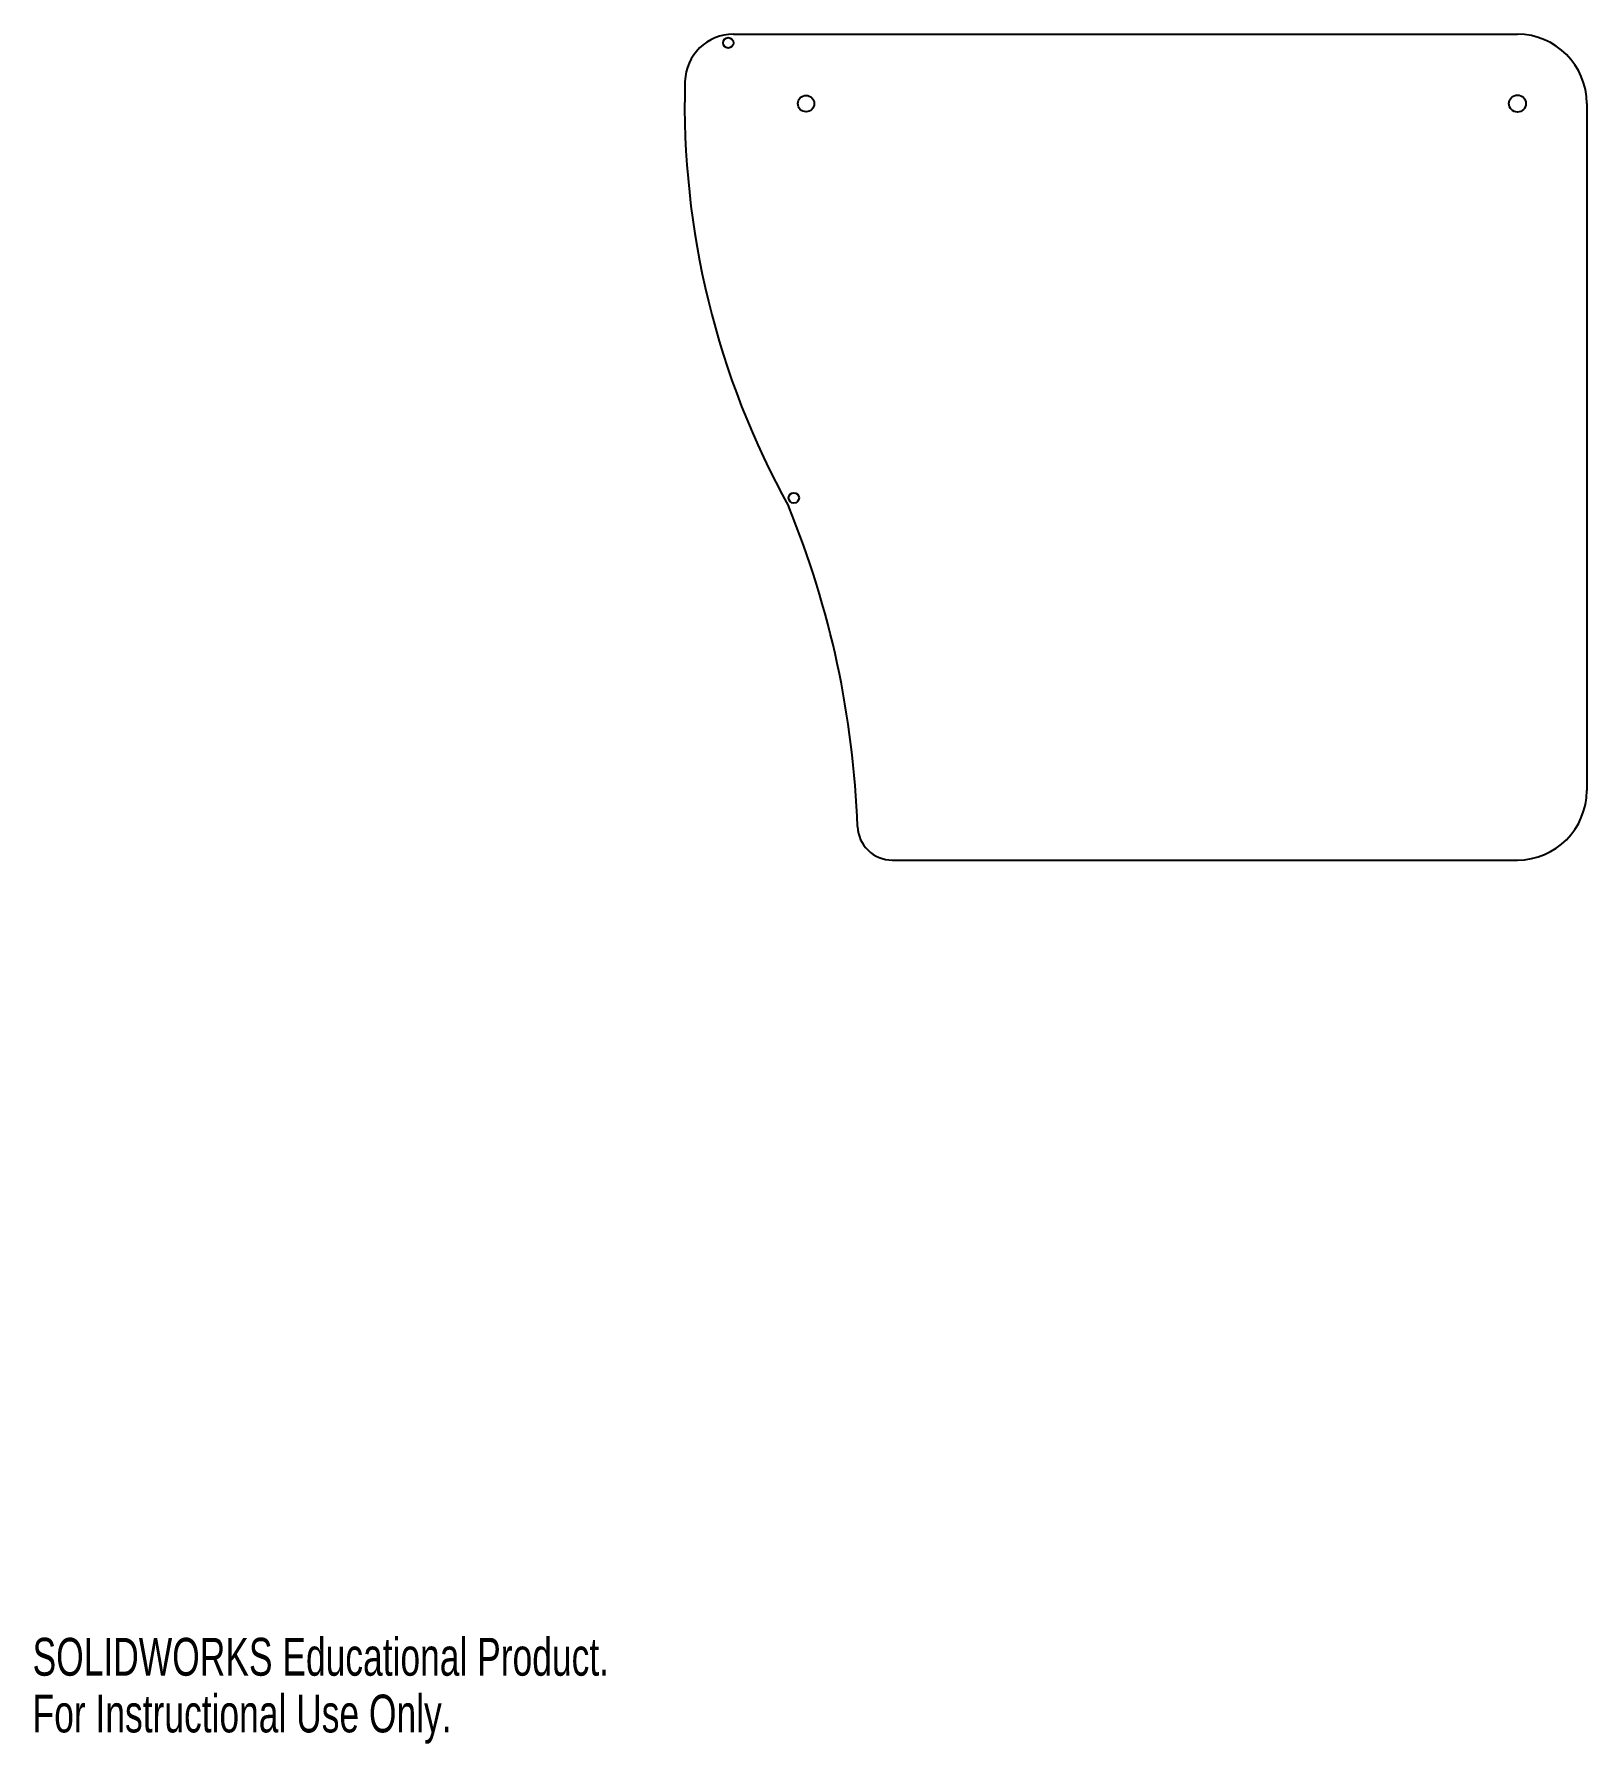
# Model space of a CAD drawing. Header units: millimetres. Extents: x 0 to 284, y 0 to 313.
import ezdxf

# ---------------------------------------------------------------- set-up
doc = ezdxf.new("R2010")
doc.units = ezdxf.units.MM
doc.styles.add('SLDTEXTSTYLE0', font='TXT', dxfattribs={"width": 0.7})

msp = doc.modelspace()

# ---------------------------------------------------------------- linework, layer by layer
at = {"color": 7, "linetype": 'Continuous', "lineweight": 25}
for p, q in [((128.28, 312.78), (271.73, 312.78)), ((284.43, 300.08), (284.43, 174.35)), ((157.32, 161.65), (271.73, 161.65))]:
    msp.add_line(p, q, dxfattribs=at)
for centre, radius in [((127.32, 311.2), 0.952), ((141.56, 300.08), 1.5), ((271.73, 300.08), 1.55), ((139.31, 227.91), 0.952)]:
    msp.add_circle(centre, radius, dxfattribs=at)
for centre, radius, start, end in [((128.28, 303.89), 8.89, 90, 178.4787), ((271.73, 300.08), 12.7, 0, 90), ((271.73, 300.08), 152.4, 178.4787, 208.955), ((-19.82, 161.65), 170.9, 2.0531, 22.2277), ((271.73, 174.35), 12.7, 270, 0), ((157.32, 168), 6.35, 182.0531, 270)]:
    msp.add_arc(centre, radius, start, end, dxfattribs=at)

# ---------------------------------------------------------------- texts
at = {"color": 7, "linetype": 'Continuous', "char_height": 6.92, "attachment_point": 1, "style": 'SLDTEXTSTYLE0'}
for s, insert in [('SOLIDWORKS Educational Product.', (0, 19.3)), ('For Instructional Use Only.', (0, 8.92))]:
    msp.add_mtext(s, dxfattribs=dict(at, insert=insert))

doc.saveas('drawing.dxf')
